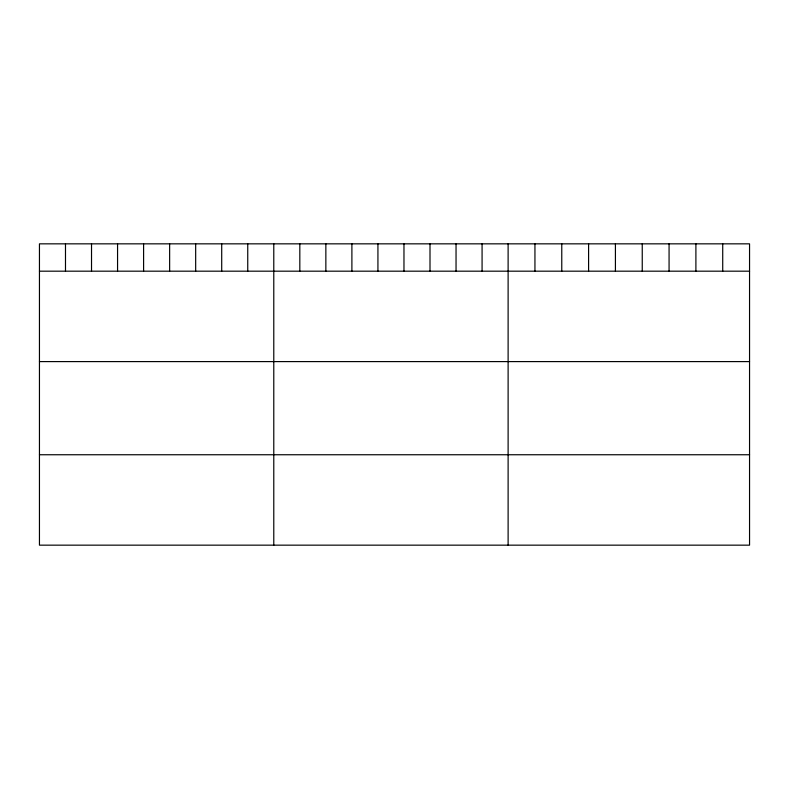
<?xml version="1.0" encoding="UTF-8"?>
<svg xmlns="http://www.w3.org/2000/svg" width="789" height="789" viewBox="0 0 789 789"><rect width="100%" height="100%" fill="white"/><g stroke="black" fill="none" stroke-linecap="round" stroke-linejoin="round"><path stroke-width="1.18" d="M749.55 271.179L749.55 545.16L39.45 545.16L39.45 243.84L749.55 243.84L749.55 271.179L39.45 271.179M39.45 361.599L749.55 361.599M39.45 454.75L749.55 454.75M722.724 243.84L722.724 271.179M695.898 243.84L695.898 271.179M669.072 243.84L669.072 271.179M642.246 243.84L642.246 271.179M615.42 243.84L615.42 271.179M588.594 243.84L588.594 271.179M561.768 243.84L561.768 271.179M534.942 243.84L534.942 271.179M508.116 243.84L508.116 545.16M482.079 243.84L482.079 271.179M456.042 243.84L456.042 271.179M430.005 243.84L430.005 271.179M403.968 243.84L403.968 271.179M377.931 243.84L377.931 271.179M351.894 243.84L351.894 271.179M325.857 243.84L325.857 271.179M299.82 243.84L299.82 271.179M273.783 243.84L273.783 545.16M247.746 243.84L247.746 271.179M221.709 243.84L221.709 271.179M195.672 243.84L195.672 271.179M169.635 243.84L169.635 271.179M143.598 243.84L143.598 271.179M117.561 243.84L117.561 271.179M91.524 243.84L91.524 271.179M65.487 243.84L65.487 271.179"/></g></svg>
